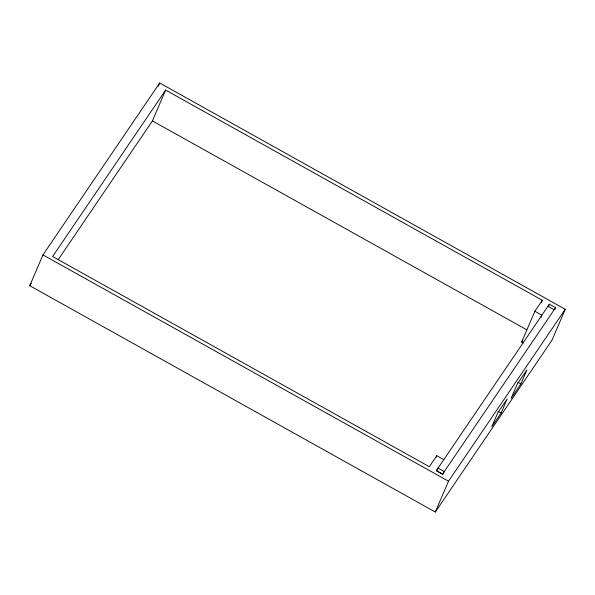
<?xml version="1.0" encoding="UTF-8"?>
<svg xmlns="http://www.w3.org/2000/svg" width="595" height="595" viewBox="0 0 595 595"><rect width="100%" height="100%" fill="white"/><g stroke="black" fill="none" stroke-linecap="round" stroke-linejoin="round"><path stroke-width="0.89" d="M548.33 306.15L548.412 305.726L547.921 306.291L554.161 309.772L554.652 309.207M29.75 285.719L42.959 254.898L159.691 82.98L565.25 309.281L552.041 340.102L435.309 512.02L29.75 285.719L31.312 283.413M158.263 86.312L159.691 82.98M58.161 259.71L152.417 120.897L165.626 90.083L542.328 300.282L541.257 302.781M436.068 457.384L436.782 455.718L443.803 459.637M435.309 512.02L448.511 481.199L565.25 309.281M523.221 342.951L521.659 342.08L534.868 311.267L542.328 300.282M540.818 317.678L541.889 315.179L534.868 311.267M501.109 413.042L507.111 399.029L497.792 412.766L491.79 426.771L501.109 413.042L497.993 411.301M548.635 305.86L549.349 304.194L555.589 307.675L554.875 309.341M520.878 383.931L526.88 369.919L517.181 384.206L511.179 398.211L520.878 383.931L517.754 382.191M165.626 90.083L52.62 256.505L429.322 466.703L436.782 455.718M521.659 342.08L522.655 340.615M549.349 304.194L436.343 470.623L442.583 474.103L555.589 307.675M152.417 120.897L526.687 329.742M42.959 254.898L448.511 481.199M436.566 470.749L442.717 474.423L444.272 471.604L438.032 468.124L436.566 470.749"/></g></svg>
